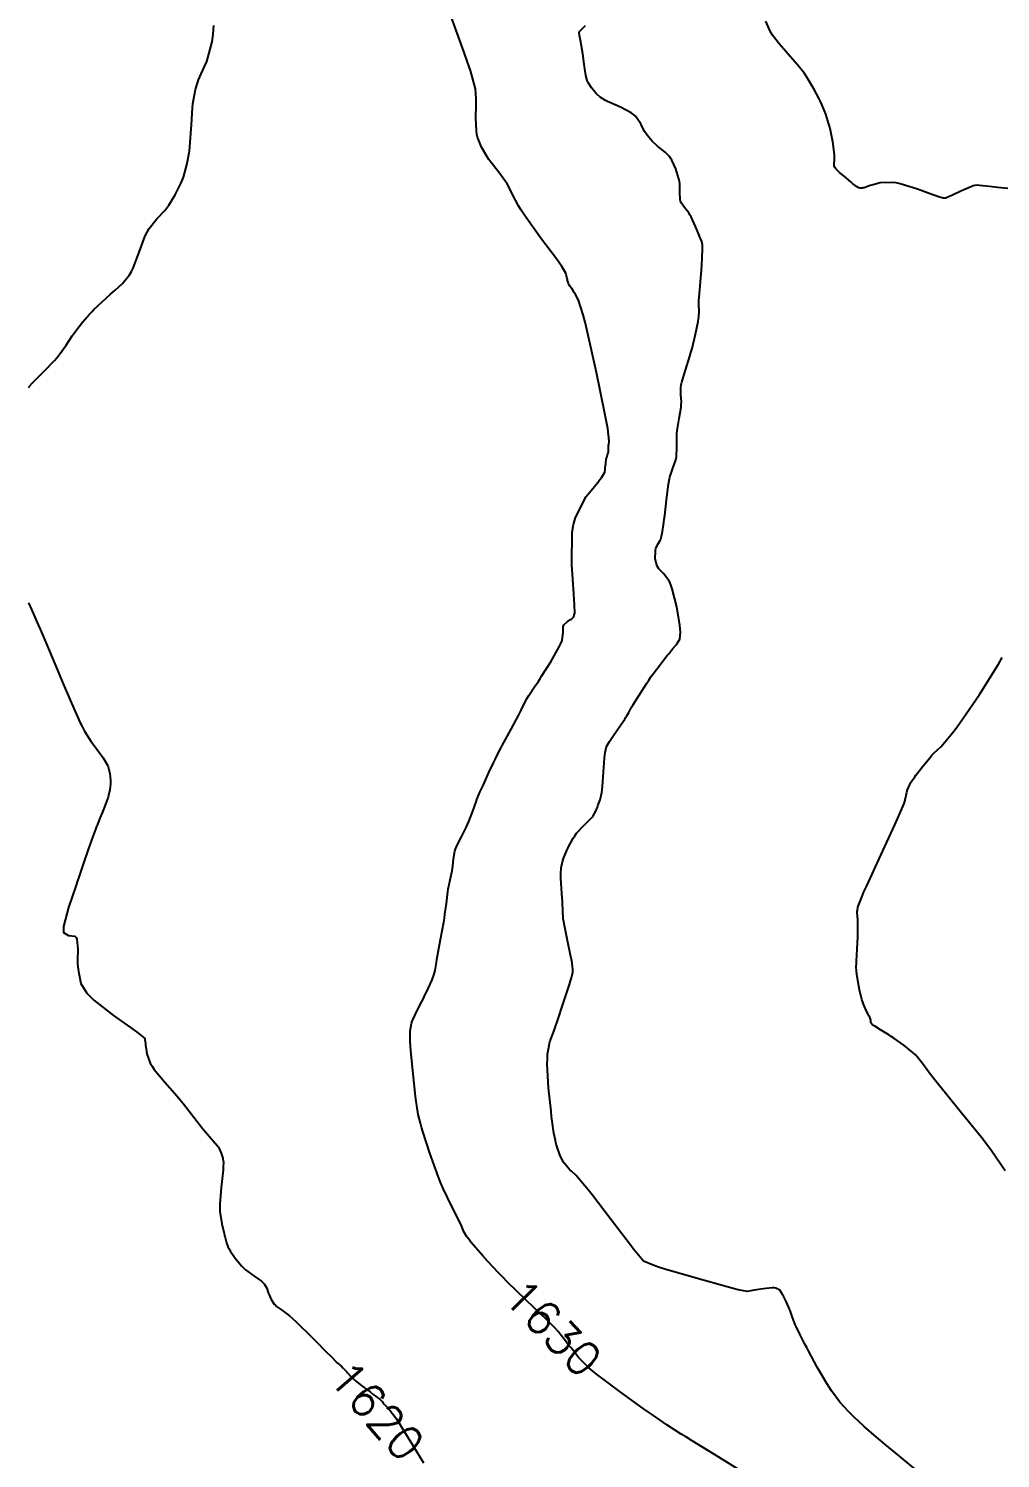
# Model space of a CAD drawing. Header units: metres. Extents: x 837477 to 838477, y 1189014 to 1191014.
# Drawn here: x 837476.5 to 837587.8, y 1189764.5 to 1189928.2 of the extents above; entities that cross this region are included whole.
import ezdxf

# ---------------------------------------------------------------- set-up
doc = ezdxf.new("R2010")
doc.units = ezdxf.units.M
doc.header["$LTSCALE"] = 0.3
doc.layers.add('COTAS 10', color=1, linetype='Continuous')
doc.styles.get("Standard").update_dxf_attribs({"font": 'simplex.shx'})

msp = doc.modelspace()

# ---------------------------------------------------------------- linework, layer by layer
at = {"layer": 'COTAS 10'}
for points, elevation in [([(837558.407, 1189762.872), (837555.573, 1189764.636), (837552.553, 1189766.473), (837551.874, 1189766.891), (837551.264, 1189767.271), (837549.63, 1189768.318), (837548.087, 1189769.378), (837547.534, 1189769.766), (837546.927, 1189770.195), (837544.278, 1189772.085), (837542.437, 1189773.467), (837541.718, 1189774.005), (837541.167, 1189774.453), (837540.683, 1189774.864), (837539.503, 1189776.048), (837538.809, 1189776.938), (837538.632, 1189777.164), (837538.462, 1189777.383), (837537.9, 1189778.099), (837537.41, 1189778.71), (837537.285, 1189778.862), (837537.164, 1189779.007), (837536.763, 1189779.468), (837536.032, 1189780.206), (837535.703, 1189780.525), (837535.318, 1189780.894), (837533.472, 1189782.643), (837531.373, 1189784.677), (837530.83, 1189785.226), (837530.304, 1189785.769), (837529.135, 1189787.033), (837528.539, 1189787.677), (837527.193, 1189789.248), (837526.931, 1189789.577), (837526.716, 1189789.861), (837526.339, 1189790.507), (837526.093, 1189791.149), (837525.962, 1189791.43), (837525.802, 1189791.757), (837524.995, 1189793.311), (837524.011, 1189795.373), (837523.74, 1189796.02), (837523.469, 1189796.7), (837522.496, 1189799.429), (837521.696, 1189801.902), (837521.535, 1189802.42), (837521.399, 1189802.865), (837521.127, 1189803.873), (837520.977, 1189804.91), (837520.918, 1189805.374), (837520.853, 1189805.915), (837520.556, 1189808.506), (837520.295, 1189811.147), (837520.253, 1189811.719), (837520.223, 1189812.222), (837520.221, 1189813.463), (837520.394, 1189814.299), (837520.474, 1189814.546), (837520.568, 1189814.8), (837521.023, 1189815.774), (837521.558, 1189816.791), (837521.702, 1189817.072), (837521.845, 1189817.352), (837522.346, 1189818.362), (837522.758, 1189819.283), (837522.843, 1189819.508), (837522.917, 1189819.719), (837523.082, 1189820.371), (837523.231, 1189821.26), (837523.295, 1189821.621), (837523.368, 1189822.031), (837523.716, 1189823.927), (837524.067, 1189825.909), (837524.143, 1189826.374), (837524.209, 1189826.803), (837524.372, 1189828.049), (837524.502, 1189829.076), (837524.548, 1189829.367), (837524.598, 1189829.661), (837524.816, 1189830.746), (837525.023, 1189831.788), (837525.066, 1189832.054), (837525.103, 1189832.311), (837525.185, 1189833.16), (837525.346, 1189834.014), (837525.431, 1189834.275), (837525.535, 1189834.545), (837526.06, 1189835.609), (837526.656, 1189836.758), (837526.805, 1189837.082), (837526.947, 1189837.409), (837527.4, 1189838.612), (837527.772, 1189839.685), (837527.863, 1189839.93), (837527.948, 1189840.153), (837528.211, 1189840.769), (837528.51, 1189841.4), (837528.618, 1189841.632), (837528.736, 1189841.889), (837529.256, 1189843.022), (837529.77, 1189844.139), (837529.885, 1189844.385), (837529.989, 1189844.604), (837530.266, 1189845.17), (837530.624, 1189845.841), (837530.779, 1189846.128), (837530.958, 1189846.458), (837531.805, 1189848.012), (837532.638, 1189849.561), (837532.808, 1189849.887), (837532.952, 1189850.168), (837533.254, 1189850.812), (837533.422, 1189851.191), (837533.481, 1189851.304), (837533.545, 1189851.422), (837533.824, 1189851.877), (837534.115, 1189852.316), (837534.188, 1189852.424), (837534.257, 1189852.524), (837534.477, 1189852.837), (837534.882, 1189853.443), (837535.067, 1189853.729), (837535.284, 1189854.067), (837536.333, 1189855.714), (837537.315, 1189857.441), (837537.49, 1189857.829), (837537.623, 1189858.178), (837537.757, 1189859.113), (837537.74, 1189859.71), (837537.779, 1189859.847), (837537.836, 1189859.97), (837538.201, 1189860.31), (837538.609, 1189860.546), (837538.694, 1189860.604), (837538.766, 1189860.659), (837538.927, 1189860.829), (837539, 1189860.991), (837539.017, 1189861.042), (837539.033, 1189861.094), (837539.081, 1189861.3), (837539.051, 1189862.286), (837539.019, 1189862.83), (837538.976, 1189863.491), (837538.735, 1189866.856), (837538.802, 1189870.562), (837538.954, 1189871.439), (837539.164, 1189872.25), (837540.403, 1189874.64), (837541.711, 1189876.264), (837541.963, 1189876.593), (837542.168, 1189876.868), (837542.514, 1189877.427), (837542.555, 1189877.711), (837542.567, 1189877.814), (837542.58, 1189877.928), (837542.632, 1189878.426), (837542.698, 1189878.923), (837542.72, 1189879.036), (837542.743, 1189879.139), (837542.841, 1189879.42), (837542.925, 1189879.65), (837542.94, 1189879.721), (837542.95, 1189879.794), (837542.958, 1189880.084), (837542.96, 1189880.41), (837542.967, 1189880.507), (837542.977, 1189880.606), (837543.039, 1189880.989), (837542.863, 1189882.44), (837542.723, 1189883.214), (837542.544, 1189884.148), (837541.571, 1189888.866), (837540.505, 1189893.647), (837540.269, 1189894.622), (837540.057, 1189895.446), (837539.504, 1189897.16), (837539.168, 1189897.778), (837539.094, 1189897.911), (837539.027, 1189898.026), (837538.853, 1189898.305), (837538.731, 1189898.472), (837538.697, 1189898.518), (837538.663, 1189898.563), (837538.541, 1189898.724), (837538.432, 1189898.893), (837538.407, 1189898.943), (837538.384, 1189898.994), (837538.318, 1189899.192), (837538.267, 1189899.399), (837538.253, 1189899.456), (837538.239, 1189899.514), (837538.189, 1189899.721), (837538.141, 1189899.927), (837538.128, 1189899.984), (837538.116, 1189900.04), (837538.072, 1189900.239), (837537.602, 1189900.981), (837537.32, 1189901.379), (837536.973, 1189901.86), (837535.173, 1189904.293), (837533.322, 1189906.863), (837532.942, 1189907.431), (837532.62, 1189907.936), (837531.939, 1189909.24), (837531.507, 1189910.183), (837531.342, 1189910.46), (837531.158, 1189910.745), (837530.331, 1189911.831), (837529.453, 1189912.952), (837529.236, 1189913.259), (837529.032, 1189913.563), (837528.389, 1189914.648), (837527.949, 1189915.816), (837527.872, 1189916.174), (837527.814, 1189916.545), (837527.768, 1189918.009), (837527.807, 1189919.469), (837527.802, 1189919.837), (837527.792, 1189920.191), (837527.698, 1189921.34), (837527.122, 1189923.443), (837526.807, 1189924.398), (837526.425, 1189925.514), (837524.483, 1189930.891)], 1630), ([(837476.514, 1189887.134), (837476.605, 1189887.283), (837476.948, 1189887.666), (837477.12, 1189887.842), (837477.325, 1189888.049), (837478.342, 1189889.046), (837479.471, 1189890.225), (837479.746, 1189890.545), (837480.004, 1189890.863), (837480.803, 1189891.991), (837481.513, 1189893.07), (837481.716, 1189893.357), (837481.921, 1189893.64), (837482.687, 1189894.619), (837483.509, 1189895.553), (837483.751, 1189895.808), (837483.998, 1189896.061), (837484.942, 1189896.958), (837485.898, 1189897.815), (837486.154, 1189898.042), (837486.406, 1189898.265), (837487.282, 1189899.032), (837488.091, 1189900.037), (837488.3, 1189900.409), (837488.502, 1189900.822), (837489.18, 1189902.654), (837489.876, 1189904.515), (837490.091, 1189904.946), (837490.315, 1189905.341), (837491.202, 1189906.463), (837492.105, 1189907.421), (837492.338, 1189907.711), (837492.564, 1189908.013), (837493.321, 1189909.195), (837493.957, 1189910.487), (837494.107, 1189910.858), (837494.245, 1189911.234), (837494.648, 1189912.642), (837494.929, 1189914.226), (837494.989, 1189914.714), (837495.043, 1189915.224), (837495.175, 1189917.243), (837495.295, 1189919.175), (837495.34, 1189919.629), (837495.392, 1189920.049), (837495.623, 1189921.274), (837495.987, 1189922.37), (837496.122, 1189922.708), (837496.272, 1189923.062), (837496.938, 1189924.464), (837497.544, 1189926.714), (837497.655, 1189927.603), (837497.742, 1189928.607)], 1620), ([(837578.276, 1189763.096), (837576.525, 1189764.53), (837576.274, 1189764.738), (837574.599, 1189766.125), (837574.122, 1189766.525), (837573.669, 1189766.907), (837572.239, 1189768.137), (837571.04, 1189769.243), (837570.732, 1189769.547), (837570.436, 1189769.85), (837569.455, 1189770.936), (837568.505, 1189772.203), (837568.228, 1189772.621), (837567.945, 1189773.067), (837566.872, 1189774.917), (837565.885, 1189776.738), (837565.657, 1189777.166), (837565.447, 1189777.56), (837564.851, 1189778.705), (837564.433, 1189779.581), (837564.335, 1189779.806), (837564.246, 1189780.022), (837563.991, 1189780.739), (837563.763, 1189781.404), (837563.692, 1189781.588), (837563.617, 1189781.773), (837563.314, 1189782.439), (837563.001, 1189783.045), (837562.919, 1189783.192), (837562.84, 1189783.329), (837562.572, 1189783.745), (837562.127, 1189783.988), (837561.937, 1189784.015), (837561.717, 1189784.025), (837560.68, 1189783.917), (837559.653, 1189783.732), (837559.439, 1189783.693), (837559.255, 1189783.66), (837558.848, 1189783.586), (837557.822, 1189783.796), (837557.249, 1189783.943), (837556.55, 1189784.127), (837552.983, 1189785.113), (837549.392, 1189786.166), (837548.678, 1189786.393), (837548.085, 1189786.592), (837546.958, 1189787.079), (837546.189, 1189787.989), (837545.822, 1189788.456), (837545.389, 1189789.015), (837543.266, 1189791.808), (837541.092, 1189794.653), (837540.625, 1189795.244), (837540.217, 1189795.75), (837539.234, 1189796.87), (837538.699, 1189797.383), (837538.573, 1189797.507), (837538.458, 1189797.624), (837538.122, 1189797.981), (837537.901, 1189798.238), (837537.858, 1189798.292), (837537.823, 1189798.338), (837537.761, 1189798.444), (837537.721, 1189798.549), (837537.699, 1189798.596), (837537.673, 1189798.649), (837537.541, 1189798.904), (837537.38, 1189799.242), (837537.335, 1189799.348), (837537.291, 1189799.459), (837537.131, 1189799.906), (837536.968, 1189800.481), (837536.921, 1189800.672), (837536.873, 1189800.878), (837536.695, 1189801.738), (837536.492, 1189803.114), (837536.429, 1189803.645), (837536.362, 1189804.24), (837536.094, 1189806.932), (837535.939, 1189809.635), (837535.944, 1189810.237), (837535.968, 1189810.775), (837536.228, 1189812.193), (837536.71, 1189813.494), (837536.874, 1189813.959), (837537.051, 1189814.47), (837537.805, 1189816.696), (837538.48, 1189818.763), (837538.607, 1189819.174), (837538.709, 1189819.515), (837538.865, 1189820.164), (837538.853, 1189820.385), (837538.849, 1189820.455), (837538.845, 1189820.53), (837538.831, 1189820.835), (837538.732, 1189821.49), (837538.675, 1189821.785), (837538.605, 1189822.13), (837538.245, 1189823.789), (837537.892, 1189825.525), (837537.826, 1189825.919), (837537.773, 1189826.275), (837537.699, 1189827.249), (837537.688, 1189828.083), (837537.676, 1189828.351), (837537.66, 1189828.634), (837537.566, 1189829.793), (837537.486, 1189830.919), (837537.477, 1189831.183), (837537.475, 1189831.426), (837537.516, 1189832.13), (837537.682, 1189832.821), (837537.759, 1189833.056), (837537.849, 1189833.31), (837538.285, 1189834.385), (837538.886, 1189835.513), (837539.08, 1189835.8), (837539.286, 1189836.076), (837540.131, 1189836.983), (837540.903, 1189837.74), (837541.064, 1189837.922), (837541.202, 1189838.092), (837541.508, 1189838.607), (837541.678, 1189839.072), (837541.73, 1189839.21), (837541.783, 1189839.353), (837541.994, 1189839.903), (837542.189, 1189840.74), (837542.233, 1189841.064), (837542.272, 1189841.427), (837542.377, 1189843.072), (837542.478, 1189844.682), (837542.515, 1189845.024), (837542.556, 1189845.321), (837542.736, 1189846.018), (837543.072, 1189846.586), (837543.211, 1189846.802), (837543.369, 1189847.042), (837544.107, 1189848.121), (837544.814, 1189849.151), (837544.952, 1189849.361), (837545.066, 1189849.538), (837545.272, 1189849.906), (837545.479, 1189850.308), (837545.594, 1189850.506), (837545.734, 1189850.743), (837546.445, 1189851.91), (837547.323, 1189853.272), (837547.567, 1189853.63), (837547.812, 1189853.981), (837548.7, 1189855.183), (837549.493, 1189856.196), (837549.678, 1189856.429), (837549.847, 1189856.641), (837550.332, 1189857.232), (837550.686, 1189857.676), (837550.772, 1189857.794), (837550.853, 1189857.911), (837551.104, 1189858.319), (837551.187, 1189859.125), (837551.162, 1189859.492), (837551.116, 1189859.922), (837550.777, 1189861.998), (837550.259, 1189864.091), (837550.1, 1189864.532), (837549.935, 1189864.914), (837549.284, 1189865.79), (837548.713, 1189866.358), (837548.598, 1189866.544), (837548.502, 1189866.742), (837548.312, 1189867.565), (837548.315, 1189868.363), (837548.341, 1189868.546), (837548.378, 1189868.713), (837548.602, 1189869.178), (837548.865, 1189869.62), (837548.927, 1189869.772), (837548.983, 1189869.936), (837549.148, 1189870.637), (837549.295, 1189871.671), (837549.34, 1189872.046), (837549.388, 1189872.459), (837549.576, 1189874.272), (837549.815, 1189876.082), (837549.895, 1189876.494), (837549.98, 1189876.866), (837550.337, 1189877.889), (837550.643, 1189878.727), (837550.696, 1189878.984), (837550.735, 1189879.251), (837550.762, 1189880.304), (837550.769, 1189881.492), (837550.796, 1189881.844), (837550.833, 1189882.206), (837551.057, 1189883.598), (837551.265, 1189884.899), (837551.292, 1189885.205), (837551.307, 1189885.487), (837551.25, 1189886.306), (837551.242, 1189887.145), (837551.287, 1189887.439), (837551.352, 1189887.76), (837551.759, 1189889.142), (837552.266, 1189890.721), (837552.395, 1189891.166), (837552.518, 1189891.614), (837552.923, 1189893.261), (837553.209, 1189894.687), (837553.259, 1189894.996), (837553.295, 1189895.268), (837553.317, 1189895.938), (837553.294, 1189896.563), (837553.301, 1189896.806), (837553.315, 1189897.079), (837553.417, 1189898.318), (837553.544, 1189899.744), (837553.574, 1189900.135), (837553.601, 1189900.525), (837553.682, 1189901.922), (837553.717, 1189903.062), (837553.716, 1189903.29), (837553.71, 1189903.48), (837553.65, 1189903.851), (837553.48, 1189904.192), (837553.405, 1189904.364), (837553.317, 1189904.569), (837552.902, 1189905.589), (837552.409, 1189906.672), (837552.274, 1189906.918), (837552.138, 1189907.14), (837551.652, 1189907.744), (837551.278, 1189908.286), (837551.213, 1189908.468), (837551.166, 1189908.664), (837551.134, 1189909.49), (837551.109, 1189910.459), (837551.065, 1189910.746), (837551.005, 1189911.041), (837550.657, 1189912.173), (837550.194, 1189913.191), (837550.062, 1189913.413), (837549.928, 1189913.611), (837549.431, 1189914.11), (837548.897, 1189914.501), (837548.74, 1189914.631), (837548.579, 1189914.77), (837547.964, 1189915.347), (837547.371, 1189916.041), (837547.224, 1189916.253), (837547.084, 1189916.473), (837546.64, 1189917.343), (837546.045, 1189918.199), (837545.81, 1189918.412), (837545.544, 1189918.614), (837544.329, 1189919.256), (837543.113, 1189919.779), (837542.846, 1189919.907), (837542.609, 1189920.026), (837542.007, 1189920.394), (837541.604, 1189920.753), (837541.493, 1189920.867), (837541.382, 1189920.986), (837540.983, 1189921.47), (837540.643, 1189922.006), (837540.57, 1189922.159), (837540.505, 1189922.314), (837540.347, 1189922.889), (837540.233, 1189923.623), (837540.197, 1189923.878), (837540.158, 1189924.155), (837539.999, 1189925.342), (837539.836, 1189926.479), (837539.795, 1189926.724), (837539.754, 1189926.939), (837539.622, 1189927.465), (837539.596, 1189927.782), (837539.622, 1189927.865), (837539.663, 1189927.946), (837539.931, 1189928.222), (837540.319, 1189928.608)], 1640), ([(837588.689, 1189909.946), (837587.538, 1189910.055), (837587.5, 1189910.059), (837586.607, 1189910.145), (837585.072, 1189910.311), (837584.742, 1189910.23), (837584.571, 1189910.164), (837584.365, 1189910.079), (837583.332, 1189909.613), (837582.296, 1189909.135), (837582.089, 1189909.042), (837581.916, 1189908.966), (837581.577, 1189908.832), (837581.46, 1189908.815), (837581.427, 1189908.811), (837581.394, 1189908.809), (837581.271, 1189908.807), (837580.747, 1189908.971), (837580.461, 1189909.074), (837580.113, 1189909.202), (837578.348, 1189909.871), (837576.374, 1189910.482), (837575.896, 1189910.574), (837575.447, 1189910.633), (837574.071, 1189910.564), (837573.101, 1189910.318), (837572.907, 1189910.265), (837572.747, 1189910.218), (837572.439, 1189910.103), (837572.335, 1189910.042), (837572.303, 1189910.029), (837572.269, 1189910.018), (837572.134, 1189909.992), (837571.993, 1189909.981), (837571.955, 1189909.98), (837571.917, 1189909.978), (837571.788, 1189909.979), (837571.646, 1189910.007), (837571.601, 1189910.024), (837571.554, 1189910.044), (837571.364, 1189910.149), (837571.196, 1189910.257), (837571.163, 1189910.28), (837571.136, 1189910.298), (837571.088, 1189910.339), (837570.941, 1189910.473), (837570.852, 1189910.551), (837570.741, 1189910.646), (837570.167, 1189911.139), (837569.559, 1189911.664), (837569.427, 1189911.781), (837569.312, 1189911.885), (837569.026, 1189912.156), (837568.879, 1189912.33), (837568.851, 1189912.374), (837568.828, 1189912.415), (837568.793, 1189912.546), (837568.802, 1189912.702), (837568.808, 1189912.759), (837568.815, 1189912.822), (837568.854, 1189913.099), (837568.85, 1189913.624), (837568.83, 1189913.844), (837568.803, 1189914.095), (837568.638, 1189915.271), (837568.382, 1189916.601), (837568.298, 1189916.95), (837568.208, 1189917.291), (837567.832, 1189918.452), (837567.372, 1189919.571), (837567.229, 1189919.886), (837567.08, 1189920.203), (837566.481, 1189921.363), (837565.801, 1189922.497), (837565.599, 1189922.797), (837565.392, 1189923.091), (837564.596, 1189924.102), (837563.766, 1189925.065), (837563.537, 1189925.328), (837563.308, 1189925.589), (837562.484, 1189926.52), (837561.751, 1189927.478), (837561.579, 1189927.756), (837561.42, 1189928.039), (837560.958, 1189929.11)], 1650), ([(837476.514, 1189862.481), (837476.859, 1189861.708), (837477.621, 1189859.962), (837477.84, 1189859.45), (837478.063, 1189858.925), (837478.9, 1189856.925), (837479.811, 1189854.746), (837480.08, 1189854.108), (837480.357, 1189853.456), (837481.42, 1189850.974), (837482.438, 1189848.737), (837482.686, 1189848.238), (837482.92, 1189847.791), (837483.644, 1189846.613), (837484.242, 1189845.816), (837484.397, 1189845.608), (837484.547, 1189845.407), (837485.049, 1189844.73), (837485.454, 1189844.064), (837485.543, 1189843.869), (837485.622, 1189843.67), (837485.822, 1189842.913), (837485.903, 1189842.15), (837485.907, 1189841.946), (837485.903, 1189841.746), (837485.819, 1189841.051), (837485.663, 1189840.39), (837485.613, 1189840.21), (837485.56, 1189840.033), (837485.342, 1189839.407), (837485.097, 1189838.786), (837485.026, 1189838.612), (837484.954, 1189838.437), (837484.685, 1189837.798), (837484.392, 1189837.085), (837484.305, 1189836.863), (837484.216, 1189836.63), (837483.873, 1189835.701), (837483.496, 1189834.642), (837483.386, 1189834.328), (837483.274, 1189834.004), (837482.846, 1189832.755), (837482.306, 1189831.163), (837482.123, 1189830.622), (837481.925, 1189830.038), (837481.089, 1189827.567), (837480.522, 1189825.401), (837480.494, 1189825.009), (837480.522, 1189824.706), (837481.087, 1189824.365), (837481.819, 1189824.278), (837481.952, 1189824.136), (837482.054, 1189823.944), (837482.171, 1189822.822), (837482.122, 1189821.581), (837482.12, 1189821.313), (837482.123, 1189821.078), (837482.176, 1189820.503), (837482.279, 1189820.034), (837482.313, 1189819.866), (837482.35, 1189819.683), (837482.507, 1189818.883), (837483.185, 1189817.77), (837483.551, 1189817.389), (837483.994, 1189816.977), (837486.236, 1189815.224), (837488.452, 1189813.63), (837488.878, 1189813.318), (837489.223, 1189813.061), (837489.791, 1189812.598), (837489.825, 1189812.486), (837489.833, 1189812.451), (837489.841, 1189812.413), (837489.864, 1189812.259), (837489.906, 1189811.938), (837489.926, 1189811.794), (837489.949, 1189811.627), (837490.062, 1189810.824), (837490.459, 1189809.741), (837490.662, 1189809.396), (837490.904, 1189809.032), (837492.115, 1189807.555), (837493.523, 1189805.969), (837493.89, 1189805.536), (837494.247, 1189805.106), (837495.454, 1189803.574), (837496.487, 1189802.238), (837496.734, 1189801.931), (837496.964, 1189801.651), (837497.655, 1189800.869), (837498.153, 1189800.281), (837498.261, 1189800.124), (837498.356, 1189799.969), (837498.592, 1189799.431), (837498.722, 1189798.961), (837498.75, 1189798.848), (837498.775, 1189798.744), (837498.837, 1189798.433), (837498.82, 1189797.829), (837498.795, 1189797.54), (837498.761, 1189797.198), (837498.567, 1189795.521), (837498.425, 1189793.649), (837498.424, 1189793.184), (837498.44, 1189792.742), (837498.634, 1189791.339), (837498.901, 1189790.246), (837498.961, 1189790.001), (837499.016, 1189789.779), (837499.168, 1189789.185), (837499.391, 1189788.651), (837499.491, 1189788.468), (837499.607, 1189788.269), (837500.165, 1189787.422), (837500.903, 1189786.535), (837501.132, 1189786.31), (837501.373, 1189786.094), (837502.336, 1189785.392), (837503.192, 1189784.783), (837503.366, 1189784.626), (837503.512, 1189784.475), (837503.814, 1189783.974), (837503.966, 1189783.489), (837504.019, 1189783.349), (837504.076, 1189783.205), (837504.32, 1189782.663), (837504.663, 1189782.145), (837504.782, 1189782.016), (837504.912, 1189781.894), (837505.47, 1189781.505), (837506.389, 1189780.809), (837506.747, 1189780.493), (837507.15, 1189780.124), (837508.976, 1189778.347), (837509.366, 1189777.955), (837510.689, 1189776.625), (837511.019, 1189776.291), (837511.287, 1189776.019), (837511.737, 1189775.55), (837511.804, 1189775.478), (837511.831, 1189775.455), (837511.861, 1189775.432), (837512, 1189775.341), (837512.185, 1189775.202), (837512.244, 1189775.149), (837512.307, 1189775.09), (837512.563, 1189774.823), (837512.867, 1189774.49), (837512.961, 1189774.389), (837513.058, 1189774.285), (837513.443, 1189773.875), (837513.864, 1189773.461), (837513.983, 1189773.353), (837514.105, 1189773.248), (837514.555, 1189772.895), (837515.001, 1189772.568), (837515.119, 1189772.48), (837515.235, 1189772.393), (837515.636, 1189772.086), (837516.007, 1189771.799), (837516.104, 1189771.725), (837516.199, 1189771.653), (837516.521, 1189771.411), (837516.777, 1189771.215), (837516.831, 1189771.172), (837516.877, 1189771.134), (837516.979, 1189771.038), (837517.03, 1189770.974), (837517.044, 1189770.955), (837517.057, 1189770.937), (837517.104, 1189770.869), (837517.253, 1189770.692), (837517.331, 1189770.605), (837517.425, 1189770.501), (837517.896, 1189769.989), (837518.646, 1189769.005), (837518.916, 1189768.605), (837519.213, 1189768.149), (837520.509, 1189766.038), (837521.752, 1189763.962)], 1620), ([(837588.379, 1189797.401), (837586.823, 1189799.71), (837586.279, 1189800.446), (837585.686, 1189801.223), (837583.137, 1189804.381), (837580.744, 1189807.286), (837580.25, 1189807.904), (837579.829, 1189808.441), (837578.916, 1189809.709), (837578.322, 1189810.481), (837578.103, 1189810.705), (837577.859, 1189810.934), (837576.78, 1189811.8), (837575.622, 1189812.615), (837575.328, 1189812.812), (837575.046, 1189812.997), (837574.125, 1189813.563), (837573.442, 1189813.98), (837573.31, 1189814.071), (837573.202, 1189814.151), (837573.018, 1189814.353), (837573, 1189814.485), (837572.994, 1189814.557), (837572.99, 1189814.686), (837572.917, 1189814.92), (837572.87, 1189815.023), (837572.811, 1189815.142), (837572.505, 1189815.707), (837572.154, 1189816.491), (837572.067, 1189816.747), (837571.984, 1189817.021), (837571.723, 1189818.152), (837571.527, 1189819.228), (837571.485, 1189819.467), (837571.448, 1189819.68), (837571.361, 1189820.237), (837571.338, 1189820.87), (837571.342, 1189821.131), (837571.351, 1189821.429), (837571.419, 1189822.817), (837571.495, 1189824.219), (837571.508, 1189824.527), (837571.519, 1189824.799), (837571.528, 1189825.489), (837571.511, 1189825.939), (837571.505, 1189826.06), (837571.497, 1189826.179), (837571.463, 1189826.596), (837571.446, 1189826.999), (837571.449, 1189827.11), (837571.456, 1189827.221), (837571.509, 1189827.619), (837571.957, 1189828.77), (837572.213, 1189829.356), (837572.526, 1189830.057), (837574.135, 1189833.555), (837575.751, 1189837.051), (837576.07, 1189837.751), (837576.332, 1189838.335), (837576.815, 1189839.478), (837576.922, 1189839.857), (837576.948, 1189839.96), (837576.972, 1189840.062), (837577.046, 1189840.423), (837577.125, 1189840.778), (837577.152, 1189840.876), (837577.182, 1189840.975), (837577.309, 1189841.331), (837577.46, 1189841.671), (837577.505, 1189841.759), (837577.551, 1189841.845), (837577.73, 1189842.133), (837578.036, 1189842.553), (837578.162, 1189842.723), (837578.308, 1189842.915), (837578.984, 1189843.8), (837579.784, 1189844.772), (837580.008, 1189845.019), (837580.232, 1189845.256), (837581.046, 1189846.033), (837582.221, 1189847.379), (837582.672, 1189847.976), (837583.178, 1189848.669), (837585.457, 1189851.981), (837587.617, 1189855.434), (837588.048, 1189856.216)], 1650)]:
    msp.add_lwpolyline(points, dxfattribs=dict(at, elevation=elevation))

# ---------------------------------------------------------------- texts
at = {"layer": 'COTAS 10', "char_height": 3.8, "attachment_point": 7}
for s, insert, rotation in [('1630', (837530.66, 1189782.766, 1630), 314.43869), ('1620', (837510.677, 1189773.589, 1620), 311.34575)]:
    msp.add_mtext(s, dxfattribs=dict(at, insert=insert, rotation=rotation))

doc.saveas('drawing.dxf')
